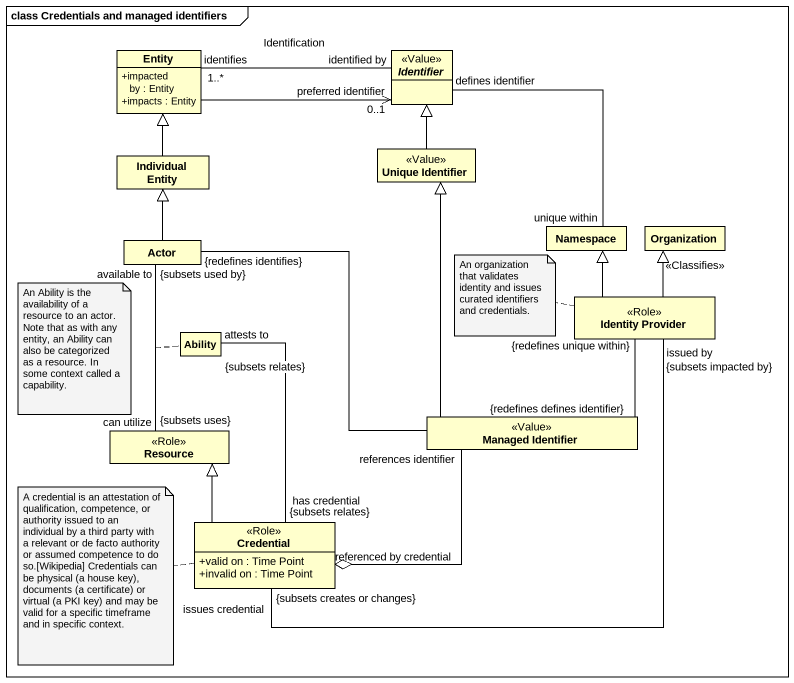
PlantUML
@startuml
mainframe class Credentials and managed identifiers
hide circle
hide empty members
skinparam classAttributeIconSize 0
class "Entity" as Entity_ {
  +impacted by : Entity
  +impacts : Entity
}
abstract class Identifier <<Value>>
class "Individual Entity" as Individual_Entity
class "Unique Identifier" as Unique_Identifier <<Value>>
class "Actor" as Actor_
class "Namespace" as Namespace_
class Organization
class Ability
class "Identity Provider" as Identity_Provider <<Role>>
class Resource <<Role>>
class "Managed Identifier" as Managed_Identifier <<Value>>
class Credential <<Role>> {
  +valid on : Time Point
  +invalid on : Time Point
}
Entity_ -right-> "preferred identifier\n0..1" Identifier
Identifier "identified by" -left- "identifies\n1..*" Entity_ : Identification
Identifier "defines identifier" -- "unique within" Namespace_
Individual_Entity -up-|> Entity_
Unique_Identifier -up-|> Identifier
Actor_ -up-|> Individual_Entity
Identity_Provider -up-|> Namespace_
Identity_Provider -up-|> Organization : <<Classifies>>
Identity_Provider "{redefines unique within}" -- "{redefines defines identifier}" Managed_Identifier
Identity_Provider "issued by\n{subsets impacted by}" -- "issues credential\n{subsets creates or changes}" Credential
Resource "can utilize\n{subsets uses}" -up- "available to\n{subsets used by}" Actor_
(Resource, Actor_) .. Ability
Managed_Identifier -up-|> Unique_Identifier
Managed_Identifier -left- "{redefines identifies}" Actor_
Credential "has credential\n{subsets relates}" -up- "attests to\n{subsets relates}" Ability
Credential -up-|> Resource
Credential "referenced by credential" o-right- "references identifier" Managed_Identifier
note as N1
  An Ability is the availability of a resource to an actor.
  Note that as with any entity, an Ability can also be categorized as a resource. In some context called a capability.
end note
note left of Identity_Provider : An organization that validates identity and issues curated identifiers and credentials.
note left of Credential : A credential is an attestation of qualification, competence, or authority issued to an individual by a third party with a relevant or de facto authority or assumed competence to do so.[Wikipedia] Credentials can be physical (a house key), documents (a certificate) or virtual (a PKI key) and may be valid for a specific timeframe and in specific context.
@enduml
